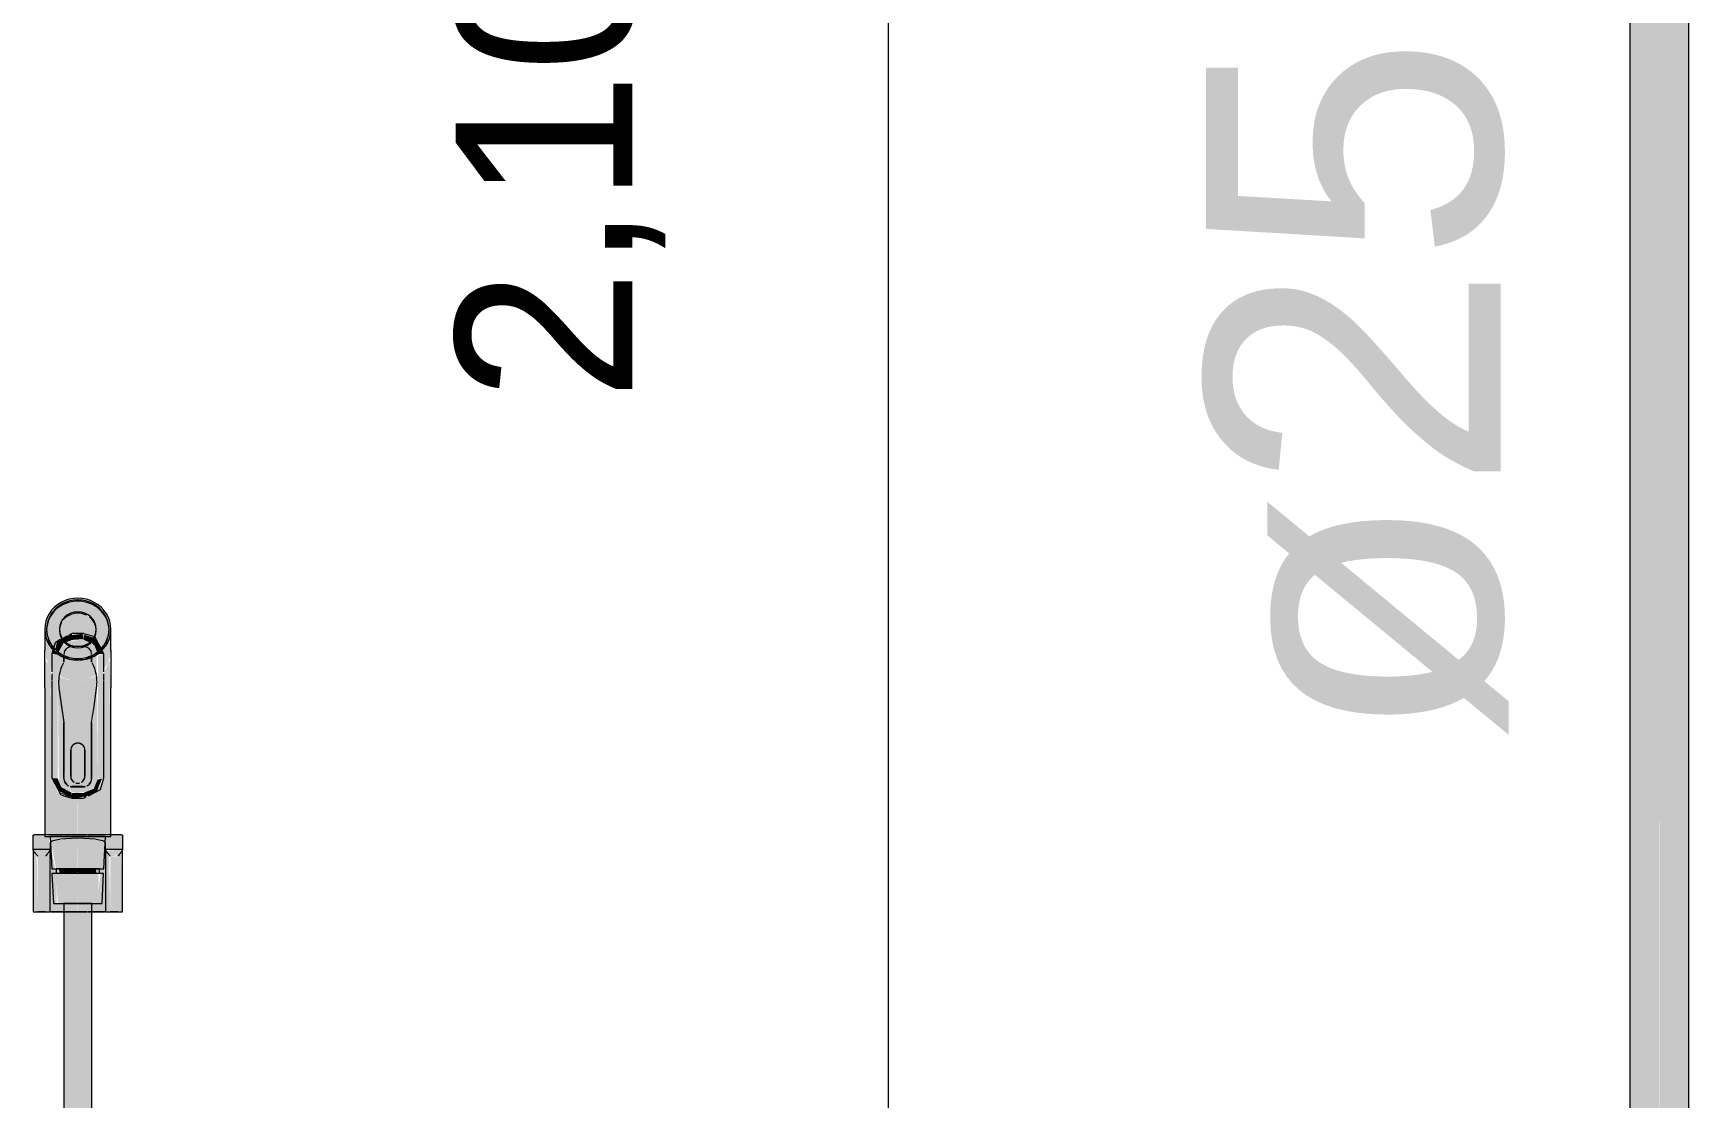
# Model space of a CAD drawing. Header units: metres. Extents: x 147 to 427, y -16 to 162.
# Drawn here: x 395.538 to 396.24, y 0.589 to 1.041 of the extents above; entities that cross this region are included whole.
import ezdxf

# ---------------------------------------------------------------- set-up
doc = ezdxf.new("R2010")
doc.units = ezdxf.units.M
for name, color, linetype, lineweight in [('A-ANNO-DIMS', 7, 'Continuous', 5), ('A-ANNO-DIMS-50', 7, 'Continuous', 5), ('P-PIPE', 7, 'Continuous', 5), ('P-PIPE-IDEN', 7, 'Continuous', 5), ('P-SANR-FIXT', 7, 'Continuous', 5)]:
    doc.layers.add(name, color=color, linetype=linetype, lineweight=lineweight)
doc.styles.add('Arial_25', font='arial.ttf', dxfattribs={"height": 0.125})
doc.styles.add('Century Gothic_1', font='GOTHIC.TTF', dxfattribs={"height": 0.075})
doc.dimstyles.new('Setores_1_5', dxfattribs={"dimscale": 0.3048, "dimtxt": 0.078313, "dimasz": 0.520833, "dimexe": 0.393701, "dimexo": 0.246063, "dimgap": 0.287073, "dimtad": 1, "dimrnd": 0.01, "dimzin": 0, "dimdsep": 46, "dimtxsty": 'Century Gothic_1', "dimblk1": 'OBLIQUE', "dimblk2": 'OBLIQUE', "dimsah": 1, "dimcen": 0.09, "dimazin": 0, "dimtfac": 1, "dimtdec": 4, "dimtix": 1, "dimtmove": 0, "dimatfit": 3, "dimfxl": 1, "dimtvp": 1, "dimtolj": 1, "dimtzin": 0, "dimarcsym": 2})

# ---------------------------------------------------------------- blocks, each defined once
blk = doc.blocks.new('UT_Ducha higiênica - UT_Ducha higiênica-3059028-HH')
at = {"layer": 'P-SANR-FIXT', "true_color": 0xf0f1f7, "transparency": 33554598}
h = blk.add_hatch(color=7, dxfattribs=at)
h.paths.add_polyline_path([(-157.6287, 0.77477), (-157.62461, 0.7754), (-157.62528, 0.7754), (-157.63072, 0.77523), (-157.63344, 0.77591), (-157.63037, 0.77498)])
h.paths.add_polyline_path([(-157.61839, 0.77913), (-157.61592, 0.78284), (-157.61515, 0.78471), (-157.6149, 0.78931), (-157.61592, 0.79301), (-157.61724, 0.79532), (-157.62013, 0.79818), (-157.62329, 0.79994), (-157.62668, 0.80083), (-157.63072, 0.80083), (-157.63411, 0.79994), (-157.63728, 0.79818), (-157.63943, 0.79621), (-157.64148, 0.79301), (-157.64251, 0.78931), (-157.64263, 0.78741), (-157.64148, 0.78284), (-157.63968, 0.77995), (-157.64039, 0.78171), (-157.64161, 0.78509), (-157.64174, 0.78931), (-157.64129, 0.7916), (-157.63945, 0.79502), (-157.63735, 0.79723), (-157.63344, 0.79943), (-157.63072, 0.80011), (-157.62645, 0.80008), (-157.62318, 0.79912), (-157.62089, 0.79783), (-157.6188, 0.79606), (-157.61658, 0.79264), (-157.61566, 0.78931), (-157.61547, 0.78741), (-157.61658, 0.7827), (-157.61846, 0.77931)])
h.paths.add_polyline_path([(-157.62192, 0.7843), (-157.62098, 0.78808), (-157.62193, 0.79108), (-157.62486, 0.7938), (-157.6287, 0.79475), (-157.63261, 0.79377), (-157.63547, 0.79108), (-157.63645, 0.78746), (-157.63567, 0.78509), (-157.63524, 0.78439), (-157.63072, 0.78599), (-157.62479, 0.78542), (-157.62193, 0.7843)])
h = blk.add_hatch(color=7, dxfattribs=at)
h.paths.add_polyline_path([(-157.6287, 0.77549), (-157.62318, 0.77673), (-157.62283, 0.77731), (-157.62329, 0.77903), (-157.62508, 0.78051), (-157.62628, 0.78048), (-157.6287, 0.78007), (-157.63285, 0.78029), (-157.63429, 0.77862), (-157.63458, 0.77687), (-157.63072, 0.77574)])
h.paths.add_polyline_path([(-157.6187, 0.77992), (-157.61658, 0.78321), (-157.61592, 0.78471), (-157.61573, 0.78931), (-157.61658, 0.79213), (-157.61795, 0.7945), (-157.62089, 0.79732), (-157.6234, 0.7987), (-157.62668, 0.7996), (-157.63072, 0.7996), (-157.634, 0.7987), (-157.63664, 0.79723), (-157.63945, 0.7945), (-157.64029, 0.79333), (-157.64169, 0.78917), (-157.64186, 0.78741), (-157.64083, 0.78321), (-157.63903, 0.78032), (-157.63852, 0.78038), (-157.63651, 0.7839), (-157.63589, 0.78471), (-157.63651, 0.78741), (-157.63547, 0.7916), (-157.6314, 0.79475), (-157.63072, 0.79502), (-157.62528, 0.79447), (-157.62425, 0.79377), (-157.62144, 0.79048), (-157.62089, 0.78793), (-157.62165, 0.78419), (-157.61993, 0.78301), (-157.6188, 0.78017)])
h = blk.add_hatch(color=7, dxfattribs=at)
h.paths.add_polyline_path([(-157.6287, 0.77498), (-157.62407, 0.77587), (-157.62542, 0.7759), (-157.63072, 0.77574), (-157.63411, 0.77669), (-157.63066, 0.77522)])
h.paths.add_polyline_path([(-157.61856, 0.77957), (-157.61658, 0.7827), (-157.61567, 0.78598), (-157.61658, 0.78321), (-157.61837, 0.78032), (-157.6187, 0.77992)])
h.paths.add_polyline_path([(-157.63884, 0.77957), (-157.63903, 0.78032), (-157.64083, 0.78321), (-157.64154, 0.78509), (-157.64061, 0.78221), (-157.63903, 0.77981)])
h.paths.add_polyline_path([(-157.62094, 0.78776), (-157.62108, 0.78933), (-157.62193, 0.7916), (-157.62536, 0.7945), (-157.62687, 0.79502), (-157.63213, 0.79447), (-157.63367, 0.79329), (-157.63574, 0.79063), (-157.63485, 0.79184), (-157.63261, 0.79377), (-157.6287, 0.79475), (-157.62471, 0.79371), (-157.62193, 0.79108), (-157.62096, 0.78793)])
for points in [[(-157.61934, 0.79621), (-157.61934, 0.79672), (-157.62396, 0.79943), (-157.62668, 0.80011), (-157.63072, 0.80011), (-157.63372, 0.79932), (-157.63603, 0.79818), (-157.63506, 0.79828), (-157.63072, 0.7996), (-157.62668, 0.7996), (-157.62318, 0.79861), (-157.62076, 0.79723), (-157.62005, 0.79672)], [(-157.63416, 0.78218), (-157.63423, 0.78273), (-157.63423, 0.78222)], [(-157.62575, 0.78068), (-157.62334, 0.78222), (-157.6241, 0.78222), (-157.62611, 0.78106), (-157.62682, 0.78083), (-157.63177, 0.7814), (-157.63342, 0.78164), (-157.63165, 0.78068), (-157.62668, 0.78075), (-157.62628, 0.78075)], [(-157.63072, 0.78343), (-157.62628, 0.7837), (-157.62668, 0.78599), (-157.63112, 0.78551), (-157.63112, 0.78343)], [(-157.62324, 0.78218), (-157.62193, 0.78374), (-157.62262, 0.78361), (-157.62329, 0.7822)], [(-157.62037, 0.77788), (-157.61856, 0.77957), (-157.61899, 0.77956), (-157.62041, 0.77796)], [(-157.63727, 0.72468), (-157.63727, 0.77731), (-157.63977, 0.77737), (-157.63938, 0.72477), (-157.63791, 0.72468)], [(-157.63703, 0.77788), (-157.63735, 0.77862), (-157.63727, 0.77805)], [(-157.62014, 0.72468), (-157.61764, 0.72488), (-157.61797, 0.77742), (-157.62014, 0.77664), (-157.62014, 0.72468)], [(-157.6287, 0.7165), (-157.62628, 0.71685), (-157.62628, 0.71856), (-157.63112, 0.71856), (-157.63112, 0.7165), (-157.62962, 0.7165)], [(-157.63232, 0.7), (-157.6147, 0.70048), (-157.61518, 0.70094), (-157.6427, 0.70048), (-157.64222, 0.7), (-157.63381, 0.7)], [(-157.64047, 0.66817), (-157.6347, 0.66817), (-157.63475, 0.67161), (-157.63761, 0.67161), (-157.6379, 0.68434), (-157.63669, 0.68434), (-157.63703, 0.68639), (-157.6383, 0.6865), (-157.64047, 0.69738), (-157.64047, 0.68639)], [(-157.61728, 0.69783), (-157.61722, 0.7), (-157.6404, 0.69953), (-157.64007, 0.69786), (-157.63703, 0.69872), (-157.63132, 0.69925), (-157.62136, 0.69888), (-157.61733, 0.69786)], [(-157.61693, 0.66817), (-157.61735, 0.69738), (-157.6195, 0.68639), (-157.62071, 0.68639), (-157.62038, 0.68434), (-157.61921, 0.68434), (-157.62028, 0.67161), (-157.6227, 0.67161), (-157.6227, 0.66817), (-157.61722, 0.66817)], [(-157.64766, 0.66817), (-157.64566, 0.66817), (-157.64617, 0.6923), (-157.64766, 0.69391), (-157.64766, 0.69092)], [(-157.64247, 0.66817), (-157.64247, 0.69166), (-157.64566, 0.69166), (-157.64566, 0.66817)], [(-157.64247, 0.66817), (-157.64047, 0.66817), (-157.64102, 0.69351), (-157.64247, 0.69092)], [(-157.61693, 0.66817), (-157.61493, 0.66817), (-157.61545, 0.6923), (-157.61693, 0.69391), (-157.61693, 0.69092)], [(-157.61175, 0.66817), (-157.61175, 0.69166), (-157.61493, 0.69166), (-157.61493, 0.66817)], [(-157.61175, 0.66817), (-157.60975, 0.66817), (-157.6103, 0.69351), (-157.61175, 0.69092)], [(-157.62936, 0.68434), (-157.6287, 0.68434), (-157.6287, 0.68639), (-157.63669, 0.68639), (-157.63651, 0.68434), (-157.63006, 0.68434)], [(-157.62448, 0.68434), (-157.62071, 0.68434), (-157.62096, 0.68639), (-157.6287, 0.68639), (-157.62869, 0.68434), (-157.62458, 0.68434)]]:
    blk.add_hatch(color=7, dxfattribs=at).paths.add_polyline_path(points)
h = blk.add_hatch(color=7, dxfattribs=at)
h.paths.add_polyline_path([(-157.6287, 0.76592), (-157.6287, 0.77477), (-157.63411, 0.77591), (-157.63458, 0.77591), (-157.63475, 0.77367), (-157.63653, 0.76827), (-157.63458, 0.76724), (-157.63144, 0.76625)])
h.paths.add_polyline_path([(-157.63977, 0.7712), (-157.63922, 0.77862), (-157.63943, 0.77964), (-157.64148, 0.78284), (-157.6423, 0.78509), (-157.6427, 0.7844), (-157.64215, 0.77551), (-157.64048, 0.77207)])
h = blk.add_hatch(color=7, dxfattribs=at)
h.paths.add_polyline_path([(-157.63727, 0.77731), (-157.63743, 0.77817), (-157.63903, 0.77909), (-157.63943, 0.77742), (-157.63791, 0.77732)])
h.paths.add_polyline_path([(-157.63687, 0.77827), (-157.63481, 0.78191), (-157.63429, 0.7823), (-157.63625, 0.784), (-157.63747, 0.78301), (-157.63831, 0.77943), (-157.63723, 0.77853)])
h.paths.add_polyline_path([(-157.63362, 0.7824), (-157.63112, 0.78343), (-157.63112, 0.78599), (-157.63498, 0.78396), (-157.63387, 0.78254)])
h = blk.add_hatch(color=7, dxfattribs=at)
h.paths.add_polyline_path([(-157.6287, 0.71856), (-157.62492, 0.71911), (-157.6217, 0.72091), (-157.62014, 0.72483), (-157.62072, 0.77763), (-157.62283, 0.7754), (-157.62265, 0.77367), (-157.62083, 0.76737), (-157.62087, 0.76182), (-157.62283, 0.74479), (-157.62329, 0.72296), (-157.62519, 0.72143), (-157.62628, 0.72124), (-157.63285, 0.7217), (-157.63411, 0.72296), (-157.63458, 0.72468), (-157.63484, 0.75006), (-157.63665, 0.76478), (-157.63623, 0.76969), (-157.63458, 0.7754), (-157.63504, 0.77653), (-157.63727, 0.77731), (-157.63669, 0.7233), (-157.63547, 0.72035), (-157.62973, 0.71856)])
h.paths.add_polyline_path([(-157.62283, 0.77687), (-157.62054, 0.77827), (-157.62208, 0.7817), (-157.62329, 0.78214), (-157.62479, 0.78039), (-157.62384, 0.77974), (-157.62292, 0.778), (-157.62283, 0.77716)])
h.paths.add_polyline_path([(-157.63458, 0.77687), (-157.63411, 0.77903), (-157.63232, 0.78051), (-157.63204, 0.78083), (-157.63547, 0.78164), (-157.63677, 0.7782), (-157.63489, 0.77699)])
h.paths.add_polyline_path([(-157.62668, 0.78083), (-157.62387, 0.78244), (-157.62668, 0.78343), (-157.63215, 0.78301), (-157.63328, 0.78222), (-157.63072, 0.78083)])
h = blk.add_hatch(color=7, dxfattribs=at)
h.paths.add_polyline_path([(-157.6287, 0.76592), (-157.62471, 0.76651), (-157.62087, 0.76861), (-157.62117, 0.76969), (-157.62283, 0.7754), (-157.62283, 0.7761), (-157.62704, 0.77498), (-157.6287, 0.77477), (-157.6287, 0.76625)])
h.paths.add_polyline_path([(-157.61764, 0.7712), (-157.61628, 0.77316), (-157.61509, 0.77626), (-157.6147, 0.78135), (-157.61518, 0.78452), (-157.61772, 0.77995), (-157.61818, 0.77862), (-157.61764, 0.77583), (-157.61764, 0.77249)])
h = blk.add_hatch(color=7, dxfattribs=at)
h.paths.add_polyline_path([(-157.62014, 0.77731), (-157.61774, 0.77752), (-157.61892, 0.77913), (-157.62014, 0.77732)])
h.paths.add_polyline_path([(-157.62054, 0.77827), (-157.6188, 0.78017), (-157.62089, 0.7839), (-157.62196, 0.78371), (-157.62272, 0.78196), (-157.6217, 0.78108), (-157.62063, 0.7785)])
h.paths.add_polyline_path([(-157.62387, 0.78244), (-157.62195, 0.78431), (-157.62628, 0.78569), (-157.62628, 0.78343), (-157.62424, 0.78259)])
h = blk.add_hatch(color=7, dxfattribs=at)
h.paths.add_polyline_path([(-157.64268, 0.7631), (-157.63977, 0.7631), (-157.64018, 0.7717), (-157.64135, 0.77369), (-157.64207, 0.77401), (-157.64268, 0.77567), (-157.64266, 0.76625)])
h.paths.add_polyline_path([(-157.63221, 0.7631), (-157.6287, 0.7631), (-157.6287, 0.76592), (-157.63232, 0.76636), (-157.63656, 0.76768), (-157.63653, 0.7631), (-157.63232, 0.7631)])
h = blk.add_hatch(color=7, dxfattribs=at)
h.paths.add_polyline_path([(-157.62283, 0.77635), (-157.62037, 0.77788), (-157.62089, 0.77802), (-157.62283, 0.77653)])
h.paths.add_polyline_path([(-157.63458, 0.77635), (-157.63506, 0.77706), (-157.63504, 0.77653)])
h = blk.add_hatch(color=7, dxfattribs=at)
h.paths.add_polyline_path([(-157.62508, 0.7631), (-157.62071, 0.7631), (-157.62089, 0.76826), (-157.62258, 0.76734), (-157.62597, 0.76625), (-157.6287, 0.76592), (-157.6287, 0.7631), (-157.62519, 0.7631)])
h.paths.add_polyline_path([(-157.61722, 0.7631), (-157.61472, 0.7631), (-157.61525, 0.77391), (-157.61553, 0.77487), (-157.61764, 0.76903), (-157.61764, 0.7631)])
h = blk.add_hatch(color=7, dxfattribs=at)
h.paths.add_polyline_path([(-157.64223, 0.70094), (-157.6287, 0.70094), (-157.6287, 0.7165), (-157.63232, 0.71706), (-157.63735, 0.71913), (-157.63977, 0.72488), (-157.64018, 0.7631), (-157.64268, 0.7631), (-157.64247, 0.70094)])
h.paths.add_polyline_path([(-157.63112, 0.72124), (-157.6287, 0.72124), (-157.6287, 0.7631), (-157.63669, 0.7631), (-157.63458, 0.74479), (-157.63411, 0.72296), (-157.63221, 0.72143), (-157.63132, 0.72126)])
h = blk.add_hatch(color=7, dxfattribs=at)
h.paths.add_polyline_path([(-157.61772, 0.72483), (-157.61803, 0.72466), (-157.61775, 0.72478)])
h.paths.add_polyline_path([(-157.61518, 0.70094), (-157.6147, 0.70142), (-157.61518, 0.7631), (-157.61764, 0.7631), (-157.61805, 0.72403), (-157.62092, 0.71852), (-157.62628, 0.7165), (-157.6287, 0.7165), (-157.62865, 0.70094), (-157.61518, 0.70094)])
h.paths.add_polyline_path([(-157.62752, 0.72124), (-157.62455, 0.7217), (-157.62329, 0.72296), (-157.62283, 0.72468), (-157.62256, 0.75006), (-157.62087, 0.7631), (-157.6287, 0.7631), (-157.6287, 0.72124)])
h = blk.add_hatch(color=7, dxfattribs=at)
h.paths.add_polyline_path([(-157.63112, 0.7163), (-157.63703, 0.71961), (-157.63564, 0.71817), (-157.63132, 0.71638)])
h.paths.add_polyline_path([(-157.63112, 0.7165), (-157.63132, 0.71864), (-157.6357, 0.72091), (-157.63727, 0.72468), (-157.63938, 0.72466), (-157.63604, 0.71878), (-157.63132, 0.71659)])
h = blk.add_hatch(color=7, dxfattribs=at)
h.paths.add_polyline_path([(-157.62063, 0.71911), (-157.61837, 0.72474), (-157.62038, 0.7241), (-157.62193, 0.72035), (-157.62628, 0.71856), (-157.62608, 0.71659), (-157.62071, 0.71908)])
h.paths.add_polyline_path([(-157.62628, 0.7163), (-157.61987, 0.71958), (-157.62063, 0.71911), (-157.62608, 0.7164)])
h = blk.add_hatch(color=7, dxfattribs=at)
h.paths.add_polyline_path([(-157.64058, 0.69464), (-157.64047, 0.69464), (-157.64083, 0.7), (-157.6427, 0.70048), (-157.6427, 0.70094), (-157.64766, 0.70061), (-157.64766, 0.69464), (-157.64072, 0.69464)])
h.paths.add_polyline_path([(-157.61693, 0.69464), (-157.60975, 0.69464), (-157.60975, 0.70061), (-157.6147, 0.70094), (-157.61518, 0.7), (-157.617, 0.69953), (-157.61693, 0.69738)])
h = blk.add_hatch(color=7, dxfattribs=at)
h.paths.add_polyline_path([(-157.63449, 0.66817), (-157.6287, 0.66817), (-157.6287, 0.68434), (-157.63819, 0.68434), (-157.63712, 0.67161), (-157.6347, 0.67161), (-157.6345, 0.66817)])
h.paths.add_polyline_path([(-157.6315, 0.68639), (-157.6287, 0.68639), (-157.62874, 0.6993), (-157.6379, 0.69858), (-157.64007, 0.69751), (-157.6379, 0.68639), (-157.63168, 0.68639)])
h = blk.add_hatch(color=7, dxfattribs=at)
h.paths.add_polyline_path([(-157.6229, 0.66817), (-157.6227, 0.66817), (-157.62265, 0.67161), (-157.61979, 0.67161), (-157.61979, 0.68434), (-157.6287, 0.68434), (-157.62869, 0.66817), (-157.62291, 0.66817)])
h.paths.add_polyline_path([(-157.61912, 0.68639), (-157.61733, 0.69786), (-157.62038, 0.69872), (-157.62608, 0.69925), (-157.6287, 0.69894), (-157.62868, 0.68639), (-157.6195, 0.68639)])
h = blk.add_hatch(color=7, dxfattribs=at)
h.paths.add_polyline_path([(-157.64247, 0.69166), (-157.64083, 0.69453), (-157.64758, 0.69426), (-157.64566, 0.69166)])
h.paths.add_polyline_path([(-157.61493, 0.69166), (-157.61136, 0.69214), (-157.61002, 0.69453), (-157.61669, 0.69398), (-157.61518, 0.69197)])
at = {"layer": 'P-SANR-FIXT', "true_color": 0xf4f4f4, "transparency": 33554598}
h = blk.add_hatch(color=7, dxfattribs=at)
h.paths.add_polyline_path([(-157.6347, 0.1), (-157.6227, 0.1), (-157.62302, 0.1875), (-157.6347, 0.1875), (-157.6347, 0.12592)])
h.paths.add_polyline_path([(-157.62789, 0.2125), (-157.6227, 0.2125), (-157.62293, 0.66817), (-157.6347, 0.66817), (-157.6342, 0.2125), (-157.6287, 0.2125)])
at = {"layer": 'P-SANR-FIXT'}
for p, q in [((-157.6427, 0.78793), (-157.6427, 0.77907)), ((-157.63651, 0.78793), (-157.63651, 0.78741)), ((-157.62089, 0.78741), (-157.62089, 0.78793)), ((-157.6147, 0.77907), (-157.6147, 0.78793)), ((-157.63112, 0.78075), (-157.62628, 0.78075)), ((-157.6427, 0.7631), (-157.6427, 0.7)), ((-157.6147, 0.7), (-157.6147, 0.7631)), ((-157.64766, 0.69464), (-157.64766, 0.70061)), ((-157.64566, 0.70094), (-157.6427, 0.70094)), ((-157.6427, 0.7), (-157.6287, 0.7)), ((-157.64047, 0.7), (-157.63976, 0.68639)), ((-157.64018, 0.69781), (-157.64047, 0.69738)), ((-157.64047, 0.69738), (-157.64047, 0.69464)), ((-157.6287, 0.7), (-157.6147, 0.7)), ((-157.61764, 0.68639), (-157.61693, 0.7)), ((-157.61693, 0.69738), (-157.61722, 0.69781)), ((-157.61693, 0.69464), (-157.61693, 0.69738)), ((-157.6147, 0.70094), (-157.61175, 0.70094)), ((-157.60975, 0.70061), (-157.60975, 0.69464)), ((-157.64766, 0.69464), (-157.64766, 0.69459)), ((-157.64766, 0.69464), (-157.64047, 0.69464)), ((-157.64766, 0.69453), (-157.64766, 0.66817)), ((-157.64047, 0.69459), (-157.64047, 0.69464)), ((-157.64047, 0.66817), (-157.64047, 0.69453)), ((-157.61693, 0.69464), (-157.61693, 0.69459)), ((-157.61693, 0.69464), (-157.60975, 0.69464)), ((-157.61693, 0.69453), (-157.61693, 0.66817)), ((-157.60975, 0.69459), (-157.60975, 0.69464)), ((-157.60975, 0.66817), (-157.60975, 0.69453)), ((-157.63976, 0.68639), (-157.6287, 0.68639)), ((-157.63966, 0.68434), (-157.63899, 0.67161)), ((-157.6287, 0.68434), (-157.63966, 0.68434)), ((-157.63793, 0.68639), (-157.63793, 0.68434)), ((-157.6287, 0.68639), (-157.61764, 0.68639)), ((-157.61775, 0.68434), (-157.6287, 0.68434)), ((-157.61948, 0.68434), (-157.61948, 0.68639)), ((-157.61841, 0.67161), (-157.61775, 0.68434)), ((-157.64766, 0.66817), (-157.64566, 0.66817)), ((-157.64247, 0.66817), (-157.64566, 0.66817)), ((-157.64247, 0.66817), (-157.64047, 0.66817)), ((-157.63471, 0.66817), (-157.64047, 0.66817)), ((-157.63899, 0.67161), (-157.6287, 0.67161)), ((-157.6347, 0.67161), (-157.6347, 0.1)), ((-157.6287, 0.67161), (-157.61841, 0.67161)), ((-157.6227, 0.1), (-157.6227, 0.67161)), ((-157.61693, 0.66817), (-157.62269, 0.66817)), ((-157.61693, 0.66817), (-157.61493, 0.66817)), ((-157.61175, 0.66817), (-157.61493, 0.66817)), ((-157.61175, 0.66817), (-157.60975, 0.66817))]:
    blk.add_line(p, q, dxfattribs=at)
at = {"layer": 'P-SANR-FIXT', "color": 253, "true_color": 0x9c9ca0}
for p, q in [((-157.63833, 0.78219), (-157.63894, 0.78021)), ((-157.6355, 0.78382), (-157.63829, 0.78234)), ((-157.63311, 0.78509), (-157.63504, 0.78406)), ((-157.63112, 0.78614), (-157.63269, 0.78531)), ((-157.62628, 0.78614), (-157.63112, 0.78614)), ((-157.62211, 0.78487), (-157.62595, 0.78604)), ((-157.61883, 0.77976), (-157.62145, 0.78467)), ((-157.6392, 0.77936), (-157.63977, 0.77752)), ((-157.63977, 0.77752), (-157.63977, 0.76988)), ((-157.63458, 0.77413), (-157.63458, 0.7761)), ((-157.63458, 0.7757), (-157.63458, 0.77413)), ((-157.62283, 0.77721), (-157.62283, 0.77731)), ((-157.62283, 0.7761), (-157.62283, 0.77413)), ((-157.62283, 0.77413), (-157.62283, 0.7757)), ((-157.61764, 0.77752), (-157.61845, 0.77905)), ((-157.61764, 0.76988), (-157.61764, 0.77752)), ((-157.63977, 0.76903), (-157.63977, 0.76648)), ((-157.63977, 0.76625), (-157.63977, 0.72488)), ((-157.61764, 0.76648), (-157.61764, 0.76903)), ((-157.61764, 0.72488), (-157.61764, 0.76625)), ((-157.63458, 0.74841), (-157.63458, 0.72451)), ((-157.63458, 0.72468), (-157.63458, 0.74841)), ((-157.62283, 0.72451), (-157.62283, 0.74841)), ((-157.62283, 0.74841), (-157.62283, 0.72468)), ((-157.63172, 0.73668), (-157.63172, 0.73659)), ((-157.63172, 0.72567), (-157.63172, 0.73668)), ((-157.63172, 0.73659), (-157.63172, 0.72559)), ((-157.62568, 0.73659), (-157.62568, 0.73668)), ((-157.62568, 0.73668), (-157.62568, 0.72567)), ((-157.62568, 0.72559), (-157.62568, 0.73659)), ((-157.63977, 0.72488), (-157.63595, 0.71773)), ((-157.63564, 0.71764), (-157.63112, 0.71626)), ((-157.62628, 0.72124), (-157.63112, 0.72124)), ((-157.63112, 0.72114), (-157.62992, 0.72115)), ((-157.63112, 0.71626), (-157.62628, 0.71626)), ((-157.62988, 0.72115), (-157.6287, 0.72116)), ((-157.6287, 0.72116), (-157.62752, 0.72115)), ((-157.62748, 0.72115), (-157.62628, 0.72114)), ((-157.62628, 0.71626), (-157.62511, 0.71688)), ((-157.6427, 0.7), (-157.64083, 0.7)), ((-157.64222, 0.70094), (-157.64084, 0.70094)), ((-157.64082, 0.70094), (-157.63863, 0.70094)), ((-157.6287, 0.7), (-157.64047, 0.7)), ((-157.6386, 0.70094), (-157.63574, 0.70094)), ((-157.6357, 0.70094), (-157.63237, 0.70094)), ((-157.63232, 0.70094), (-157.62875, 0.70094)), ((-157.62475, 0.7), (-157.6287, 0.7)), ((-157.62865, 0.70094), (-157.62508, 0.70094)), ((-157.62471, 0.70094), (-157.6217, 0.70094)), ((-157.61693, 0.7), (-157.62437, 0.7)), ((-157.62166, 0.70094), (-157.6188, 0.70094)), ((-157.61877, 0.70094), (-157.61658, 0.70094)), ((-157.61658, 0.7), (-157.6147, 0.7)), ((-157.61656, 0.70094), (-157.61518, 0.70094)), ((-157.64766, 0.66817), (-157.64566, 0.66817)), ((-157.64566, 0.66817), (-157.64247, 0.66817)), ((-157.64007, 0.66817), (-157.6347, 0.66817)), ((-157.6227, 0.66817), (-157.61733, 0.66817)), ((-157.61493, 0.66817), (-157.61175, 0.66817)), ((-157.61175, 0.66817), (-157.60975, 0.66817))]:
    blk.add_line(p, q, dxfattribs=at)
at = {"layer": 'P-SANR-FIXT', "color": 254, "true_color": 0xd2d3d8}
for p, q in [((-157.63458, 0.77731), (-157.63458, 0.77721)), ((-157.64047, 0.69453), (-157.64047, 0.69459)), ((-157.60975, 0.69453), (-157.60975, 0.69459))]:
    blk.add_line(p, q, dxfattribs=at)
at = {"layer": 'P-SANR-FIXT', "color": 254, "true_color": 0xd5d5d6}
for p, q in [((-157.64053, 0.7), (-157.6287, 0.7)), ((-157.6287, 0.7), (-157.64047, 0.7)), ((-157.6287, 0.7), (-157.61688, 0.7)), ((-157.62475, 0.7), (-157.6287, 0.7)), ((-157.62038, 0.7), (-157.62437, 0.7)), ((-157.61693, 0.7), (-157.62038, 0.7))]:
    blk.add_line(p, q, dxfattribs=at)
at = {"layer": 'P-SANR-FIXT', "color": 254, "true_color": 0xe5e6ec}
for p, q in [((-157.64766, 0.69459), (-157.64766, 0.69453)), ((-157.61693, 0.69459), (-157.61693, 0.69453))]:
    blk.add_line(p, q, dxfattribs=at)
at = {"layer": 'P-SANR-FIXT', "color": 253, "true_color": 0x9e9e9e}
for p, q in [((-157.63828, 0.68639), (-157.63718, 0.68639)), ((-157.63716, 0.68434), (-157.63819, 0.68434)), ((-157.6287, 0.68639), (-157.63793, 0.68639)), ((-157.6287, 0.68434), (-157.63793, 0.68434)), ((-157.61948, 0.68639), (-157.6287, 0.68639)), ((-157.61948, 0.68434), (-157.6287, 0.68434)), ((-157.61921, 0.68434), (-157.62024, 0.68434)), ((-157.62022, 0.68639), (-157.61912, 0.68639)), ((-157.63761, 0.67161), (-157.63537, 0.67161)), ((-157.6287, 0.67161), (-157.6347, 0.67161)), ((-157.63393, 0.66817), (-157.6345, 0.66817)), ((-157.63298, 0.66817), (-157.63392, 0.66817)), ((-157.63175, 0.66817), (-157.63298, 0.66817)), ((-157.63027, 0.66817), (-157.6317, 0.66817)), ((-157.6287, 0.66817), (-157.63026, 0.66817)), ((-157.6227, 0.67161), (-157.6287, 0.67161)), ((-157.62714, 0.66817), (-157.62869, 0.66817)), ((-157.6257, 0.66817), (-157.62713, 0.66817)), ((-157.62468, 0.66817), (-157.62565, 0.66817)), ((-157.62348, 0.66817), (-157.62442, 0.66817)), ((-157.6229, 0.66817), (-157.62347, 0.66817)), ((-157.62203, 0.67161), (-157.61979, 0.67161))]:
    blk.add_line(p, q, dxfattribs=at)
at = {"layer": 'P-SANR-FIXT', "color": 254, "true_color": 0xd5d5d5}
for p, q in [((-157.63718, 0.68639), (-157.6287, 0.68639)), ((-157.6287, 0.68434), (-157.63716, 0.68434)), ((-157.6287, 0.68639), (-157.63669, 0.68639)), ((-157.6287, 0.68434), (-157.63669, 0.68434)), ((-157.6287, 0.68639), (-157.62022, 0.68639)), ((-157.62071, 0.68639), (-157.6287, 0.68639)), ((-157.62071, 0.68434), (-157.6287, 0.68434)), ((-157.62024, 0.68434), (-157.6287, 0.68434)), ((-157.63518, 0.67161), (-157.6287, 0.67161)), ((-157.6287, 0.67161), (-157.6347, 0.67161)), ((-157.6287, 0.67161), (-157.62405, 0.67161)), ((-157.6227, 0.67161), (-157.6287, 0.67161)), ((-157.62378, 0.67161), (-157.62222, 0.67161))]:
    blk.add_line(p, q, dxfattribs=at)
at = {"layer": 'P-SANR-FIXT', "color": 254, "true_color": 0xd3d4d7}
for p, q in [((-157.63449, 0.66817), (-157.6339, 0.66817)), ((-157.63389, 0.66817), (-157.63295, 0.66817)), ((-157.63294, 0.66817), (-157.63175, 0.66817)), ((-157.6317, 0.66817), (-157.63026, 0.66817)), ((-157.63025, 0.66817), (-157.6287, 0.66817)), ((-157.62869, 0.66817), (-157.62715, 0.66817)), ((-157.62714, 0.66817), (-157.6257, 0.66817)), ((-157.62565, 0.66817), (-157.62471, 0.66817)), ((-157.62445, 0.66817), (-157.62351, 0.66817)), ((-157.6235, 0.66817), (-157.62291, 0.66817))]:
    blk.add_line(p, q, dxfattribs=at)
at = {"layer": 'P-SANR-FIXT', "flags": 128}
for points in [[(-157.6427, 0.7631), (-157.6427, 0.77401), (-157.6427, 0.77907)], [(-157.6147, 0.77907), (-157.6147, 0.77161), (-157.6147, 0.7631)], [(-157.64766, 0.70061), (-157.64761, 0.70068), (-157.64746, 0.70075), (-157.64722, 0.70082), (-157.6469, 0.70087), (-157.64652, 0.70091), (-157.6461, 0.70093), (-157.64566, 0.70094)], [(-157.61175, 0.70094), (-157.6113, 0.70093), (-157.61088, 0.70091), (-157.6105, 0.70087), (-157.61018, 0.70082), (-157.60994, 0.70075), (-157.6098, 0.70068), (-157.60975, 0.70061)]]:
    blk.add_lwpolyline(points, dxfattribs=at)
at = {"layer": 'P-SANR-FIXT', "color": 253, "true_color": 0x9c9ca0, "flags": 128}
for points in [[(-157.63669, 0.7631), (-157.63566, 0.75519), (-157.63458, 0.74841)], [(-157.62283, 0.74841), (-157.62174, 0.75519), (-157.62071, 0.7631)], [(-157.6242, 0.71736), (-157.61911, 0.72006), (-157.61764, 0.72488)]]:
    blk.add_lwpolyline(points, dxfattribs=at)
at = {"layer": 'P-SANR-FIXT', "color": 253, "true_color": 0x9e9e9e, "flags": 128}
for points in [[(-157.63634, 0.69884), (-157.6379, 0.69858), (-157.63931, 0.69821), (-157.64014, 0.69783)], [(-157.6287, 0.6993), (-157.63132, 0.69925), (-157.63381, 0.69911), (-157.63604, 0.69888)], [(-157.62136, 0.69888), (-157.62359, 0.69911), (-157.62608, 0.69925), (-157.6287, 0.6993)], [(-157.61726, 0.69783), (-157.61809, 0.69821), (-157.6195, 0.69858), (-157.62106, 0.69884)]]:
    blk.add_lwpolyline(points, dxfattribs=at)
at = {"layer": 'P-SANR-FIXT'}
for centre, major_axis, start_param, end_param in [((-157.6287, 0.78793), (0.014, 0), 1.570796, 4.712389), ((-157.6287, 0.78793), (0.014, 0), 4.712389, 7.853982), ((-157.6287, 0.78793), (0.01323, 0), 0, 3.141593), ((-157.6287, 0.78741), (0.01323, 0), 0.020863, 3.12073), ((-157.6287, 0.78793), (-0.00781, 0), 3.141593, 6.283185), ((-157.6287, 0.78793), (0.01323, 0), 3.141593, 6.283185), ((-157.6287, 0.78793), (0.00781, 0), 3.141593, 6.283185), ((-157.6287, 0.78741), (0.00781, 0), 3.141593, 6.283185), ((-157.6287, 0.78741), (0.00781, 0), 2.756956, 3.002631)]:
    blk.add_ellipse(centre, major_axis=major_axis, ratio=0.939693, start_param=start_param, end_param=end_param, dxfattribs=at)
at = {"layer": 'P-SANR-FIXT', "color": 253, "true_color": 0x9c9ca0}
for centre, major_axis, ratio, start_param, end_param in [((-157.6287, 0.78741), (0.00781, 0), 0.939693, 1.832596, 2.488502), ((-157.6287, 0.78741), (0.00781, 0), 0.939693, 1.074016, 1.570796), ((-157.6287, 0.78741), (0.00781, 0), 0.939693, 1.033716, 1.047198), ((-157.6287, 0.78741), (0.01323, 0), 0.939693, 3.141593, 3.330751), ((-157.6287, 0.78741), (0.00781, 0), 0.939693, 3.002631, 3.10625), ((-157.6287, 0.78741), (0.00781, 0), 0.939693, 2.653336, 2.756956), ((-157.6287, 0.78741), (0.00781, 0), 0.939693, 0.091565, 0.882363), ((-157.6287, 0.78741), (0.01323, 0), 0.939693, 6.06169, 6.283185), ((-157.6287, 0.78741), (0.01323, 0), 0.939693, 3.439365, 3.629056), ((-157.6287, 0.78741), (0.01323, 0), 0.939693, 3.665191, 3.897486), ((-157.63112, 0.77731), (0.00345, 0), 0.996601, 2.356194, 2.879793), ((-157.63112, 0.77731), (0.00345, 0), 0.996601, 1.832596, 2.094395), ((-157.62628, 0.77731), (0.00345, 0), 0.996601, 1.047198, 1.09733), ((-157.62628, 0.77731), (0.00345, 0), 0.996601, 0.261799, 0.785398), ((-157.6287, 0.78741), (0.01323, 0), 0.939693, 5.527292, 5.759587), ((-157.6287, 0.78741), (0.01323, 0), 0.939693, 5.795722, 5.985413), ((-157.6287, 0.78741), (0.01323, 0), 0.939693, 3.926991, 4.167927), ((-157.6287, 0.78741), (0.01323, 0), 0.939693, 4.18879, 4.43979), ((-157.63112, 0.77731), (-0.00345, 0), 0.996601, 6.081473, 6.283185), ((-157.6287, 0.78741), (0.01323, 0), 0.939693, 4.45059, 5.235988), ((-157.62628, 0.77731), (0.00345, 0), 0.996601, 0, 0.201713), ((-157.6287, 0.78741), (0.01323, 0), 0.939693, 5.256851, 5.497787), ((-157.6287, 0.73668), (0.00302, 0), 0.996601, 2.369047, 3.141593), ((-157.6287, 0.73659), (0.00302, 0), 0.996601, 2.366713, 3.141593), ((-157.6287, 0.73668), (0.00302, 0), 0.996601, 0.785398, 2.356194), ((-157.6287, 0.73659), (0.00302, 0), 0.996601, 0.785398, 2.356194), ((-157.6287, 0.73659), (0.00302, 0), 0.996601, 0, 0.774879), ((-157.6287, 0.73668), (0.00302, 0), 0.996601, 0, 0.772546), ((-157.63112, 0.72468), (0.00345, 0), 0.996601, 3.141593, 3.926991), ((-157.6287, 0.72567), (0.00302, 0), 0.996601, 3.141593, 4.18879), ((-157.6287, 0.72559), (0.00302, 0), 0.996601, 3.141593, 4.18879), ((-157.6287, 0.72567), (0.00302, 0), 0.996601, 5.235988, 6.283185), ((-157.6287, 0.72559), (0.00302, 0), 0.996601, 5.235988, 6.283185), ((-157.62628, 0.72468), (-0.00345, 0), 0.996601, 2.356194, 3.141593), ((-157.63112, 0.72468), (0.00345, 0), 0.996601, 3.97364, 4.18879), ((-157.63112, 0.72468), (0.00345, 0), 0.996601, 4.45059, 4.712389), ((-157.6287, 0.72567), (0.00302, 0), 0.996601, 4.45059, 4.974188), ((-157.6287, 0.72559), (0.00302, 0), 0.996601, 4.45059, 4.974188), ((-157.62628, 0.72468), (0.00345, 0), 0.996601, 4.712389, 4.974188), ((-157.62628, 0.72468), (0.00345, 0), 0.996601, 5.185856, 5.451138)]:
    blk.add_ellipse(centre, major_axis=major_axis, ratio=ratio, start_param=start_param, end_param=end_param, dxfattribs=at)
at = {"layer": 'P-SANR-FIXT', "color": 254, "true_color": 0xd2d3d8}
blk.add_ellipse((-157.6287, 0.78741), major_axis=(0.00781, 0), ratio=0.939693, start_param=1.570796, end_param=1.832596, dxfattribs=at)
for points in [[(-157.63331, 0.77982), (-157.63351, 0.77965), (-157.63369, 0.77947), (-157.63385, 0.77926)], [(-157.62355, 0.77926), (-157.62371, 0.77947), (-157.62389, 0.77965), (-157.62409, 0.77982)]]:
    blk.add_open_spline(points, degree=3, dxfattribs=at)
at = {"layer": 'P-SANR-FIXT', "color": 253, "true_color": 0x9c9ca0}
for points, knots in [([(-157.6319, 0.78051), (-157.63203, 0.78048), (-157.63225, 0.78042), (-157.63255, 0.78029), (-157.63291, 0.78011), (-157.63315, 0.77994), (-157.63331, 0.77982)], [-0.8571429, -0.8571429, -0.8571429, -0.8571429, -0.7857143, -0.7321429, -0.6785714, -0.5714286, -0.5714286, -0.5714286, -0.5714286]), ([(-157.63482, 0.77369), (-157.63564, 0.77217), (-157.63627, 0.77039), (-157.6366, 0.76851), (-157.63663, 0.76831)], [-0.9555215, -0.9555215, -0.9555215, -0.9555215, -0.5, -0.4477536, -0.4477536, -0.4477536, -0.4477536]), ([(-157.62077, 0.76831), (-157.6208, 0.76851), (-157.62113, 0.77039), (-157.62176, 0.77217), (-157.62258, 0.77369)], [-0.5522464, -0.5522464, -0.5522464, -0.5522464, -0.5, -0.0444785, -0.0444785, -0.0444785, -0.0444785]), ([(-157.62479, 0.72145), (-157.62433, 0.72166), (-157.62376, 0.72209), (-157.62325, 0.72283), (-157.62293, 0.72353), (-157.62283, 0.72411), (-157.62283, 0.72451)], [0.2857143, 0.2857143, 0.2857143, 0.2857143, 0.5714286, 0.6785714, 0.7857143, 1, 1, 1, 1])]:
    blk.add_open_spline(points, degree=3, knots=knots, dxfattribs=at)
at = {"layer": 'P-SANR-FIXT'}
for points in [[(-157.6287, 0.78063), (-157.62911, 0.78063), (-157.62992, 0.78063), (-157.63072, 0.78062), (-157.63112, 0.78061)], [(-157.62628, 0.78061), (-157.62668, 0.78062), (-157.62748, 0.78063), (-157.62829, 0.78063), (-157.6287, 0.78063)]]:
    blk.add_open_spline(points, degree=3, dxfattribs=at)
at = {"layer": 'P-SANR-FIXT', "color": 253, "true_color": 0x9c9ca0}
for points in [[(-157.62476, 0.78024), (-157.625, 0.78036), (-157.62525, 0.78045), (-157.6255, 0.78051)], [(-157.62409, 0.77982), (-157.6243, 0.77998), (-157.62452, 0.78013), (-157.62476, 0.78024)], [(-157.6345, 0.77792), (-157.63455, 0.77768), (-157.63458, 0.77745), (-157.63458, 0.77721)], [(-157.63385, 0.77926), (-157.63401, 0.77906), (-157.63415, 0.77884), (-157.63426, 0.77862)], [(-157.62314, 0.77861), (-157.62325, 0.77884), (-157.62339, 0.77906), (-157.62355, 0.77926)], [(-157.62283, 0.77721), (-157.62283, 0.77745), (-157.62285, 0.77768), (-157.6229, 0.77792)], [(-157.63683, 0.76632), (-157.63687, 0.76527), (-157.63683, 0.7642), (-157.63669, 0.7631)], [(-157.63667, 0.768), (-157.63675, 0.76746), (-157.6368, 0.76691), (-157.63682, 0.76635)], [(-157.62058, 0.76635), (-157.6206, 0.76691), (-157.62065, 0.76746), (-157.62073, 0.768)], [(-157.62071, 0.7631), (-157.62058, 0.7642), (-157.62053, 0.76527), (-157.62058, 0.76632)], [(-157.63458, 0.72451), (-157.63457, 0.72425), (-157.63452, 0.72373), (-157.63425, 0.72299), (-157.63383, 0.72234), (-157.63328, 0.72181), (-157.63284, 0.72155), (-157.63261, 0.72145)], [(-157.63189, 0.72121), (-157.63164, 0.72116), (-157.63139, 0.72114), (-157.63112, 0.72114)], [(-157.62628, 0.72114), (-157.62602, 0.72114), (-157.62576, 0.72116), (-157.62551, 0.72121)]]:
    blk.add_open_spline(points, degree=3, dxfattribs=at)
at = {"layer": 'P-SANR-FIXT'}
for points, knots in [([(-157.64566, 0.69166), (-157.64578, 0.69182), (-157.64604, 0.69214), (-157.64636, 0.69253), (-157.6466, 0.69284), (-157.64678, 0.69307), (-157.64695, 0.69329), (-157.64711, 0.69351), (-157.64725, 0.69372), (-157.64738, 0.69391), (-157.6475, 0.6941), (-157.64761, 0.69432), (-157.64766, 0.69445), (-157.64766, 0.69453)], [0, 0, 0, 0, 0.142857, 0.285714, 0.357143, 0.428571, 0.5, 0.571429, 0.642857, 0.714286, 0.785714, 0.857143, 1, 1, 1, 1]), ([(-157.64047, 0.69453), (-157.64047, 0.69445), (-157.64052, 0.69432), (-157.64063, 0.6941), (-157.64074, 0.69391), (-157.64088, 0.69372), (-157.64102, 0.69351), (-157.64118, 0.69329), (-157.64138, 0.69303), (-157.64157, 0.69278), (-157.64176, 0.69255), (-157.64204, 0.6922), (-157.64228, 0.6919), (-157.64247, 0.69166)], [0, 0, 0, 0, 0.142857, 0.214286, 0.285714, 0.357143, 0.428571, 0.5, 0.571429, 0.678571, 0.732143, 0.785714, 1, 1, 1, 1]), ([(-157.61493, 0.69166), (-157.61506, 0.69182), (-157.61531, 0.69214), (-157.61563, 0.69253), (-157.61587, 0.69284), (-157.61605, 0.69307), (-157.61622, 0.69329), (-157.61638, 0.69351), (-157.61653, 0.69372), (-157.61666, 0.69391), (-157.61677, 0.6941), (-157.61689, 0.69432), (-157.61693, 0.69445), (-157.61693, 0.69453)], [0, 0, 0, 0, 0.142857, 0.285714, 0.357143, 0.428571, 0.5, 0.571429, 0.642857, 0.714286, 0.785714, 0.857143, 1, 1, 1, 1]), ([(-157.60975, 0.69453), (-157.60975, 0.69445), (-157.60979, 0.69432), (-157.6099, 0.6941), (-157.61002, 0.69391), (-157.61015, 0.69372), (-157.6103, 0.69351), (-157.61045, 0.69329), (-157.61065, 0.69303), (-157.61085, 0.69278), (-157.61103, 0.69255), (-157.61131, 0.6922), (-157.61155, 0.6919), (-157.61175, 0.69166)], [0, 0, 0, 0, 0.142857, 0.214286, 0.285714, 0.357143, 0.428571, 0.5, 0.571429, 0.678571, 0.732143, 0.785714, 1, 1, 1, 1])]:
    blk.add_open_spline(points, degree=3, knots=knots, dxfattribs=at)
blk = doc.blocks.new('DIMBLOCK151-HH')
at = {"layer": 'A-ANNO-DIMS-50', "lineweight": 25}
for p, q in [((395.90072, 2.1), (395.82135, 2.17937)), ((395.90072, 2.1), (395.9801, 2.02062)), ((395.90072, 0), (395.82135, 0.07938)), ((395.90072, 0), (395.9801, -0.07938))]:
    blk.add_line(p, q, dxfattribs=at)
at = {"layer": 'A-ANNO-DIMS-50'}
for p, q in [((395.90072, 2.1), (395.78072, 2.1)), ((395.90072, 0), (395.90072, 2.1)), ((395.90072, 2.1), (396.15258, 2.1)), ((395.90072, 0), (395.86347, 0)), ((395.90072, 0), (396.02072, 0))]:
    blk.add_line(p, q, dxfattribs=at)
at = {"layer": 'A-ANNO-DIMS-50', "color": 0, "insert": (395.71709, 0.88467), "char_height": 0.075, "width": 0.3967839, "attachment_point": 1, "rotation": 90, "line_spacing_factor": 0.984502, "style": 'Century Gothic_1'}
blk.add_mtext('2,10 m', dxfattribs=at)
blk = doc.blocks.new('_Oblique')
at = {"color": 0, "linetype": 'ByBlock', "lineweight": -2}
blk.add_line((-0.5, -0.5), (0.5, 0.5), dxfattribs=at)

msp = doc.modelspace()

# ---------------------------------------------------------------- hatches: boundary and pattern name
at = {"layer": 'P-PIPE', "true_color": 0x00ffff}
for points in [[(396.22075, 0.26739), (396.22758, 0.26739), (396.22748, 1.13755), (396.21508, 1.13755), (396.21553, 0.26739), (396.22002, 0.26739)], [(396.2384, 0.26739), (396.24008, 0.26739), (396.23961, 1.13755), (396.22758, 1.13755), (396.22765, 0.26739), (396.23802, 0.26739)]]:
    msp.add_hatch(color=4, dxfattribs=at).paths.add_polyline_path(points)

# ---------------------------------------------------------------- linework, layer by layer
at = {"layer": 'P-PIPE'}
for p, q in [((396.21508, 1.13755), (396.21508, 0.26739)), ((396.24008, 0.26739), (396.24008, 1.13755))]:
    msp.add_line(p, q, dxfattribs=at)

# ---------------------------------------------------------------- block references
at = {"layer": 'P-SANR-FIXT', "color": 252, "true_color": 0x898989}
msp.add_blockref('UT_Ducha higiênica - UT_Ducha higiênica-3059028-HH', (553.1856, 0), dxfattribs=at)

# ---------------------------------------------------------------- texts
at = {"layer": 'P-PIPE-IDEN', "insert": (396.03528, 0.73939), "char_height": 0.125, "width": 0.3607594, "attachment_point": 1, "rotation": 90, "style": 'Arial_25'}
msp.add_mtext('ø25', dxfattribs=at)

# ---------------------------------------------------------------- dimensions: what is measured, and where the dimension line sits
at = {"layer": 'A-ANNO-DIMS'}
dim = msp.add_linear_dim(base=(395.90072, 2.1), p1=(395.78847, 0), p2=(396.22758, 2.1), angle=90, dimstyle='Setores_1_5', override={"dimpost": '<>', "dimfxl": 2.145417}, dxfattribs=at)
dim.commit()
dim.dimension.update_dxf_attribs({"geometry": 'DIMBLOCK151-HH', "text_midpoint": (395.77384, 1.05)})

doc.saveas('drawing.dxf')
